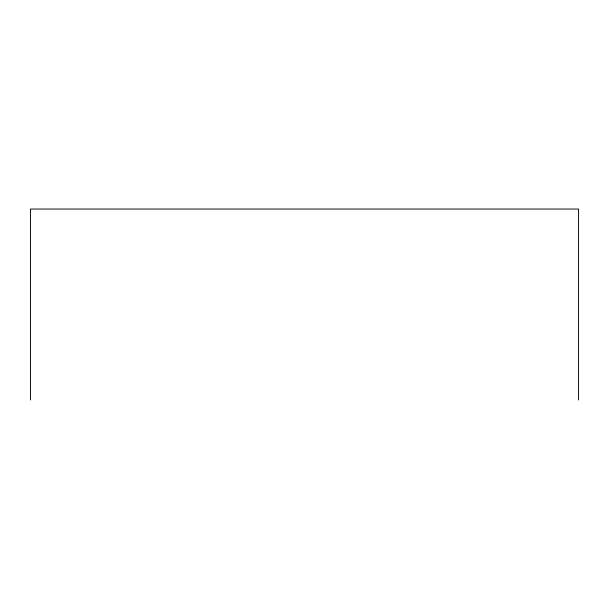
<?xml version="1.0" encoding="UTF-8"?>
<svg xmlns="http://www.w3.org/2000/svg" width="609" height="609" viewBox="0 0 609 609"><rect width="100%" height="100%" fill="white"/><g stroke="black" fill="none" stroke-linecap="round" stroke-linejoin="round"><path stroke-width="0.91" d="M578.55 399.961L578.55 209.039L30.45 209.039L30.45 399.961"/></g></svg>
